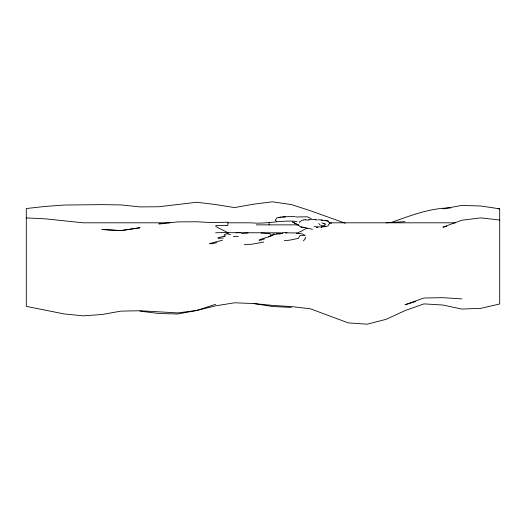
<?xml version="1.0" encoding="UTF-8"?>
<svg xmlns="http://www.w3.org/2000/svg" width="526" height="526" viewBox="0 0 526 526"><rect width="100%" height="100%" fill="white"/><g stroke="black" fill="none" stroke-linecap="round" stroke-linejoin="round"><path stroke-width="0.79" d="M305.073 238.679L305.507 237.239M303.364 240.921L305.152 238.916M328.421 224.595L329.723 223.681L328.237 221.124L324.858 220.21M325.213 224.898L321.734 227.015L314.114 226.621M328.724 225.608L325.495 226.614M268.431 236.634L276.367 233.925L282.771 233.544L279.326 233.814M224.194 234.609L228.422 233.11M390.627 222.662C410.148 215.818 429.768 207.928 450.782 207.928M264.473 238.929L261.1 240.066L259.035 240.191L262.553 238.633L268.589 236.937M215.66 304.284L196.724 310.471L177.788 313.996L158.852 313.496L139.916 311.129M415.625 301.543L405.02 304.791L423.956 298.005L442.892 297.683L461.828 298.873M218.02 237.851L225.338 235.839L223.951 236.22M269.194 236.49L272.534 235.53M322.346 226.607L321.425 226.857L322.892 226.219L324.864 226.252M321.583 227.114L322.563 226.857M216.784 242.631L212.103 243.729L209.236 243.65L222.491 240.211M263.782 242.045L252.184 244.169L244.353 244.741M446.837 226.265L442.892 227.179L461.828 220.236L480.764 217.869L499.7 220.026M323.299 226.903L325.785 226.384M278.478 217.448L285.316 216.745L282.528 216.962M442.892 208.842L461.828 205.429L480.764 206.008L499.7 208.829L499.7 303.989L480.764 308.348L461.828 309.071L442.892 305.034L423.956 303.877L405.02 310.629L386.084 319.335L367.148 324.194L348.212 322.879L310.34 308.782L291.404 306.573L272.468 305.409L253.532 303.528L234.596 302.792L215.66 305.836L196.724 310.465L177.788 312.904L139.916 310.754L120.98 311.116L102.044 314.509L83.108 315.843L64.172 313.937L26.3 306.369L26.3 208.533L45.236 206.435L64.172 205.048L102.044 204.627L120.98 204.936L139.916 206.902L158.852 206.751L196.724 202.254L215.66 204.548L234.596 207.573L253.532 204.187L272.468 201.806L291.404 204.575L310.34 210.709L345.181 223.188M227.883 222.807L251.053 222.807C266.478 224.365 281.693 219.717 297.072 221.512M321.537 226.384L322.892 226.219L321.024 225.365M271.87 234.267L274.388 233.958M316.244 227.515L317.73 227.344M303.923 219.835L305.376 219.671M304.758 227.495L300.938 227.554L302.016 227.673L301.628 226.976M284.336 240.658L289.977 240.112L298.341 238.357L300.201 235.352L305.31 235.451L302.496 234.031M284.02 216.85L294.994 216.357M303.804 220.006L302.647 220.098L299.472 221.919L299.807 222.833M248.055 233.011L241.585 233.419M281.042 217.067L276.952 217.843L275.177 220.394L276.729 221.315M386.084 222.807L405.02 221.65M276.367 233.925L279.957 233.715M165.164 223.517L158.852 223.872L177.788 221.9L196.724 221.768L210.505 222.524L227.883 222.248L227.883 225.522L215.884 225.522L215.877 226.561L227.883 232.689L281.443 232.827M236.062 232.742L240.763 232.492M315.929 219.526L308.834 219.644M295.671 216.982L307.414 216.817L311.195 218.632M218.001 238.265L223.34 238.081M215.66 232.788L227.883 232.426M233.294 236.588L238.271 236.444M169.898 222.807L83.108 222.807L45.236 218.829L26.3 217.902M455.516 222.807L329.276 222.807L331.643 223.261M256.267 224.872L298.327 224.872L299.636 226.325L300.944 226.791L312.497 229.264M285.526 232.854L298.584 232.946L298.584 232.301A11.335 11.335 0 0 0 302.654 230.441A11.782 11.782 0 0 1 307.381 228.409M282.337 232.61L287.005 232.788M498.122 208.75L499.7 208.829M305.428 219.914L309.005 220.092M291.404 307.434L272.468 306.48L253.532 303.528M261.034 233.031L269.555 233.518L271.436 235.247M321.208 220.026L328.237 221.124M315.232 219.776L317.461 219.967M318.467 219.723L322.3 220.138M296.355 233.176L301.963 233.846M227.048 233.945L230.539 234.484M304.547 227.515L305.468 227.712M323.812 223.471L325.844 224.24M298.327 224.872L292.555 221.952L298.584 225.522M321.919 222.761L324.312 224.01M318.697 223.537L320.262 225.069M269.121 222.807L269.121 224.872M139.916 227.751L120.98 230.598L102.044 229.507L120.98 230.598L139.916 227.751"/></g></svg>
